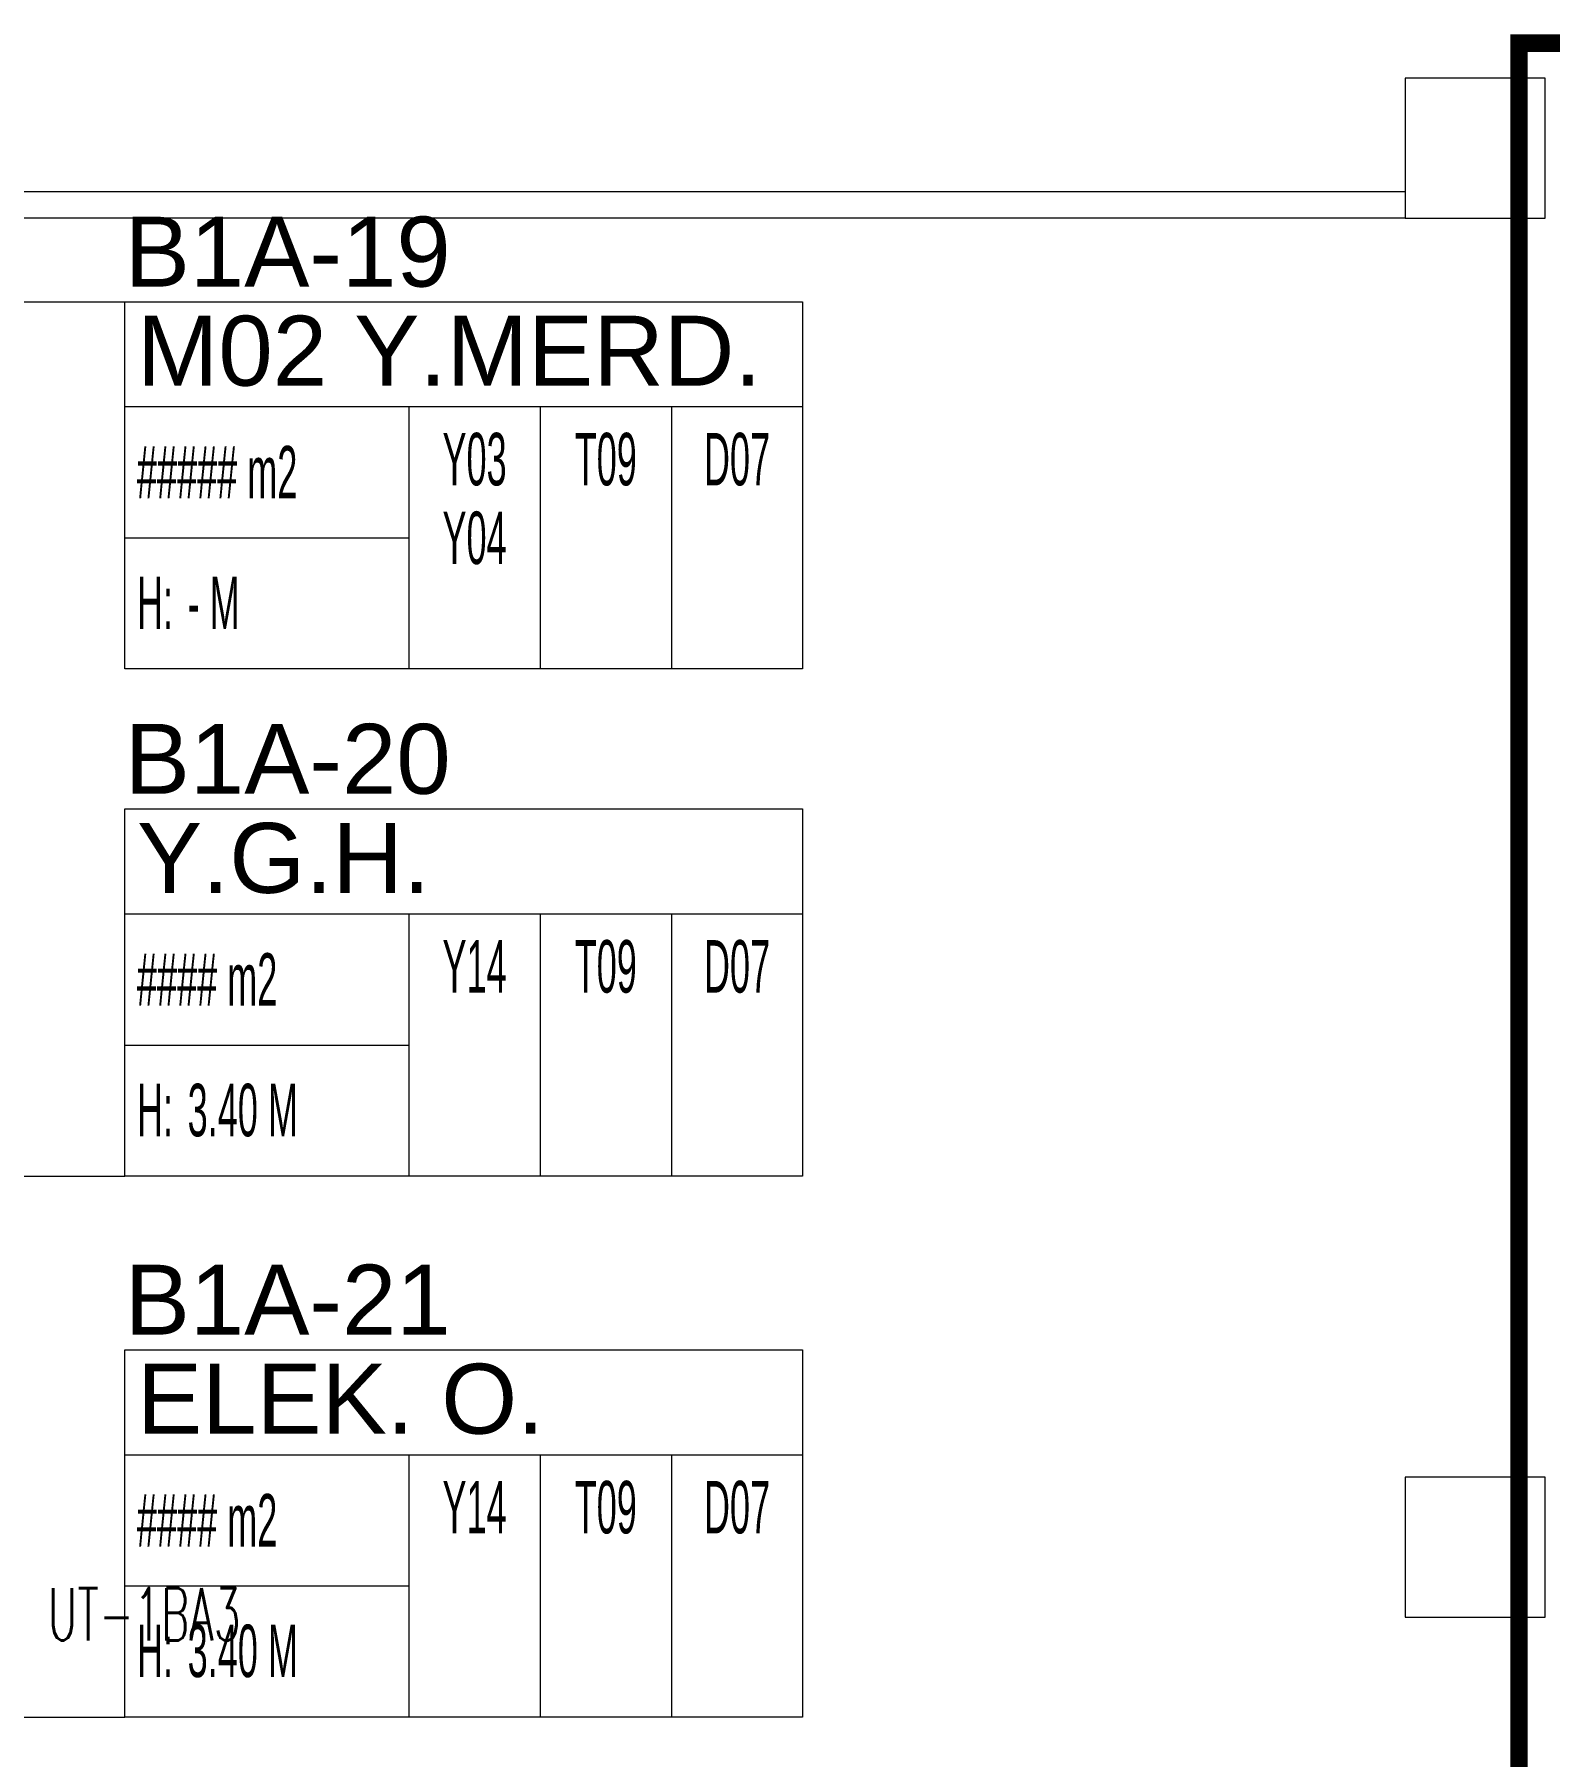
# Model space of a CAD drawing. Header units: metres. Extents: x -13194 to 152406, y -14653 to 29421.
# Drawn here: x 88491 to 89357, y 2320 to 3305 of the extents above; entities that cross this region are included whole.
import ezdxf
from ezdxf.enums import TextEntityAlignment as Align

# ---------------------------------------------------------------- set-up
doc = ezdxf.new("R2010")
doc.units = ezdxf.units.M
doc.header["$LTSCALE"] = 100
doc.header["$MEASUREMENT"] = 0
doc.linetypes.add('DOT2', pattern=[0.125, 0, -0.125])
doc.layers.get('0').update_dxf_attribs({"color": 9, "lineweight": 9})
for name, color, linetype, lineweight in [('01', 9, 'Continuous', 9), ('06D', 9, 'Continuous', 9), ('20', 9, 'DOT2', 9), ('21_mahal200', 9, 'Continuous', 9), ('E-LINYE', 7, 'Continuous', 30)]:
    doc.layers.add(name, color=color, linetype=linetype, lineweight=lineweight)
doc.styles.add('Arial', font='arial.ttf', dxfattribs={"height": 2.5})
doc.styles.add('E-YAZI', font='txttw.shx')
doc.styles.add('MuuM_TEXT-STANDART', font='ARIALN.TTF')
doc.dimstyles.new('MuuM_DIM200', dxfattribs={"dimscale": 20, "dimtxt": 2, "dimasz": 1, "dimexe": 1, "dimexo": 1, "dimgap": 1, "dimtad": 1, "dimdec": 1, "dimrnd": 0.5, "dimdsep": 46, "dimtxsty": 'MuuM_TEXT-STANDART', "dimblk": 'ARCHTICK', "dimcen": 0, "dimdle": 0.15, "dimclrd": 256, "dimclre": 256, "dimclrt": 256, "dimadec": 0, "dimazin": 0, "dimtfac": 5, "dimtdec": 1, "dimtix": 1, "dimtmove": 2, "dimatfit": 3, "dimldrblk": 'DOT', "dimfxl": 3, "dimfxlon": 1, "dimtolj": 1, "dimlwd": -1, "dimlwe": -1, "dimarcsym": 0})

# ---------------------------------------------------------------- blocks, each defined once
blk = doc.blocks.new('p-kolon_80x80')
blk.add_lwpolyline([(-40, -40), (40, -40), (40, 40), (-40, 40)], close=True)
blk = doc.blocks.new('1.Bod.Ara.Sitatik Elk')
at = {"layer": '01'}
for p in [(5315, -5390), (5315, -6190)]:
    blk.add_blockref('p-kolon_80x80', p, dxfattribs=at)
blk = doc.blocks.new('_ArchTick')
at = {"color": 0, "linetype": 'ByBlock', "const_width": 0.15}
blk.add_lwpolyline([(-0.5, -0.5), (0.5, 0.5)], dxfattribs=at)
blk = doc.blocks.new('_Dot')
at = {"color": 0, "linetype": 'ByBlock', "lineweight": -2}
blk.add_line((-0.5, 0), (-1, 0), dxfattribs=at)
at = {"color": 0, "linetype": 'ByBlock', "const_width": 0.5}
blk.add_lwpolyline([(-0.25, 0, 1), (0.25, 0, 1)], format="xyb", close=True, dxfattribs=at)
blk = doc.blocks.new('0_roomno2')
blk.add_lwpolyline([(19.375, -10.5), (0, -10.5), (0, 0), (19.375, 0)], close=True)
for points in [[(0, -3), (19.375, -3)], [(8.125, -3), (8.125, -10.5)], [(11.875, -3), (11.875, -10.5)], [(15.625, -3), (15.625, -10.5)], [(0, -6.75), (8.125, -6.75)]]:
    blk.add_lwpolyline(points)
at = {"style": 'MuuM_TEXT-STANDART', "width": 0.6}
blk.add_text('H:', height=1.5, dxfattribs=at).set_placement((0.35, -8.608), align=Align.MIDDLE_LEFT)
at = {"style": 'Arial'}
blk.add_attdef('ODANO', (0, 1.17), '', height=2, dxfattribs=at)
blk.add_attdef('MEKANADI', text='', height=2, dxfattribs=at).set_placement((0.35, -3), align=Align.BOTTOM_LEFT)
at = {"style": 'MuuM_TEXT-STANDART', "width": 0.6}
for tag, p in [('YER01', (10, -4.5)), ('TAVAN01', (13.75, -4.5)), ('DUVAR01', (17.5, -4.5)), ('YER02', (10, -6.75)), ('TAVAN02', (13.75, -6.75)), ('DUVAR02', (17.5, -6.75)), ('YER03', (10, -9)), ('TAVAN03', (13.75, -9)), ('DUVAR03', (17.5, -9))]:
    blk.add_attdef(tag, text='', height=1.5, dxfattribs=at).set_placement(p, align=Align.MIDDLE_CENTER)
for tag, p in [('M2', (0.35, -4.875)), ('TEMIZTAVANYUKSEKLIGI', (1.8, -8.608))]:
    blk.add_attdef(tag, text='', height=1.5, dxfattribs=at).set_placement(p, align=Align.MIDDLE_LEFT)
blk = doc.blocks.new('1.Bod.Ara.Mimari Elk')
at = {"layer": '06D'}
for points in [[(5275, -5415), (4440, -5415)], [(5275, -5430), (4440, -5430)]]:
    blk.add_lwpolyline(points, dxfattribs=at)
at = {"layer": '20', "ltscale": 2, "const_width": 10}
blk.add_lwpolyline([(5340, -8750), (5340, -5330), (7540, -5330), (7540, -6950), (7540, -7350.38, -0.262851), (6470, -8635), (6470, -8455), (6150, -8455), (6150, -8750)], format="xyb", close=True, dxfattribs=at)
at = {"layer": '21_mahal200'}
ref = blk.add_blockref('0_roomno2', (4543.02, -5477.83), dxfattribs=dict(at, xscale=20, yscale=20, zscale=20))
ref.add_attrib('ODANO', 'B1A-19', (4543.02, -5469.19), dxfattribs={"layer": '0', "height": 40, "style": 'Arial'})
ref.add_attrib('MEKANADI', 'M02 Y.MERD.', dxfattribs={"layer": '0', "height": 40, "style": 'Arial'}).set_placement((4550.02, -5537.83), align=Align.BOTTOM_LEFT)
ref.add_attrib('M2', '##### m2', dxfattribs={"layer": '0', "height": 30, "style": 'MuuM_TEXT-STANDART', "width": 0.6}).set_placement((4550.02, -5575.33), align=Align.MIDDLE_LEFT)
ref.add_attrib('TEMIZTAVANYUKSEKLIGI', '- M', dxfattribs={"layer": '0', "height": 30, "style": 'MuuM_TEXT-STANDART', "width": 0.6}).set_placement((4579.02, -5649.99), align=Align.MIDDLE_LEFT)
ref.add_attrib('YER01', 'Y03', dxfattribs={"layer": '0', "height": 30, "style": 'MuuM_TEXT-STANDART', "width": 0.6}).set_placement((4743.02, -5567.83), align=Align.MIDDLE_CENTER)
ref.add_attrib('TAVAN01', 'T09', dxfattribs={"layer": '0', "height": 30, "style": 'MuuM_TEXT-STANDART', "width": 0.6}).set_placement((4818.02, -5567.83), align=Align.MIDDLE_CENTER)
ref.add_attrib('DUVAR01', 'D07', dxfattribs={"layer": '0', "height": 30, "style": 'MuuM_TEXT-STANDART', "width": 0.6}).set_placement((4893.02, -5567.83), align=Align.MIDDLE_CENTER)
ref.add_attrib('YER02', 'Y04', dxfattribs={"layer": '0', "height": 30, "style": 'MuuM_TEXT-STANDART', "width": 0.6}).set_placement((4743.02, -5612.83), align=Align.MIDDLE_CENTER)
ref = blk.add_blockref('0_roomno2', (4543.02, -5767.86), dxfattribs=dict(at, xscale=20, yscale=20, zscale=20))
ref.add_attrib('ODANO', 'B1A-20', (4543.02, -5759.21), dxfattribs={"layer": '0', "height": 40, "style": 'Arial'})
ref.add_attrib('MEKANADI', 'Y.G.H.', dxfattribs={"layer": '0', "height": 40, "style": 'Arial'}).set_placement((4550.02, -5827.86), align=Align.BOTTOM_LEFT)
ref.add_attrib('M2', '#### m2', dxfattribs={"layer": '0', "height": 30, "style": 'MuuM_TEXT-STANDART', "width": 0.6}).set_placement((4550.02, -5865.36), align=Align.MIDDLE_LEFT)
ref.add_attrib('TEMIZTAVANYUKSEKLIGI', '3.40 M', dxfattribs={"layer": '0', "height": 30, "style": 'MuuM_TEXT-STANDART', "width": 0.6}).set_placement((4579.02, -5940.02), align=Align.MIDDLE_LEFT)
ref.add_attrib('YER01', 'Y14', dxfattribs={"layer": '0', "height": 30, "style": 'MuuM_TEXT-STANDART', "width": 0.6}).set_placement((4743.02, -5857.86), align=Align.MIDDLE_CENTER)
ref.add_attrib('TAVAN01', 'T09', dxfattribs={"layer": '0', "height": 30, "style": 'MuuM_TEXT-STANDART', "width": 0.6}).set_placement((4818.02, -5857.86), align=Align.MIDDLE_CENTER)
ref.add_attrib('DUVAR01', 'D07', dxfattribs={"layer": '0', "height": 30, "style": 'MuuM_TEXT-STANDART', "width": 0.6}).set_placement((4893.02, -5857.86), align=Align.MIDDLE_CENTER)
ref = blk.add_blockref('0_roomno2', (4543.02, -6077.09), dxfattribs=dict(at, xscale=20, yscale=20, zscale=20))
ref.add_attrib('ODANO', 'B1A-21', (4543.02, -6068.44), dxfattribs={"layer": '0', "height": 40, "style": 'Arial'})
ref.add_attrib('MEKANADI', 'ELEK. O.', dxfattribs={"layer": '0', "height": 40, "style": 'Arial'}).set_placement((4550.02, -6137.09), align=Align.BOTTOM_LEFT)
ref.add_attrib('M2', '#### m2', dxfattribs={"layer": '0', "height": 30, "style": 'MuuM_TEXT-STANDART', "width": 0.6}).set_placement((4550.02, -6174.59), align=Align.MIDDLE_LEFT)
ref.add_attrib('TEMIZTAVANYUKSEKLIGI', '3.40 M', dxfattribs={"layer": '0', "height": 30, "style": 'MuuM_TEXT-STANDART', "width": 0.6}).set_placement((4579.02, -6249.25), align=Align.MIDDLE_LEFT)
ref.add_attrib('YER01', 'Y14', dxfattribs={"layer": '0', "height": 30, "style": 'MuuM_TEXT-STANDART', "width": 0.6}).set_placement((4743.02, -6167.09), align=Align.MIDDLE_CENTER)
ref.add_attrib('TAVAN01', 'T09', dxfattribs={"layer": '0', "height": 30, "style": 'MuuM_TEXT-STANDART', "width": 0.6}).set_placement((4818.02, -6167.09), align=Align.MIDDLE_CENTER)
ref.add_attrib('DUVAR01', 'D07', dxfattribs={"layer": '0', "height": 30, "style": 'MuuM_TEXT-STANDART', "width": 0.6}).set_placement((4893.02, -6167.09), align=Align.MIDDLE_CENTER)
for points in [[(4265, -5477.83), (4543.02, -5477.83)], [(4400, -5977.86), (4543.02, -5977.86)], [(4343.51, -6287.09), (4543.02, -6287.09)]]:
    blk.add_leader(points, dimstyle='MuuM_DIM200', override={"dimasz": 1, "dimfxl": 10}, dxfattribs=at)

msp = doc.modelspace()

# ---------------------------------------------------------------- block references
for name in ['1.Bod.Ara.Mimari Elk', '1.Bod.Ara.Sitatik Elk']:
    msp.add_blockref(name, (84000, 8630))

# ---------------------------------------------------------------- texts
at = {"layer": 'E-LINYE', "color": 3, "linetype": 'Continuous', "style": 'E-YAZI', "width": 0.6}
msp.add_text('UT-1BA3', height=30, dxfattribs=at).set_placement((88554.14, 2401.68), align=Align.MIDDLE_CENTER)

doc.saveas('drawing.dxf')
